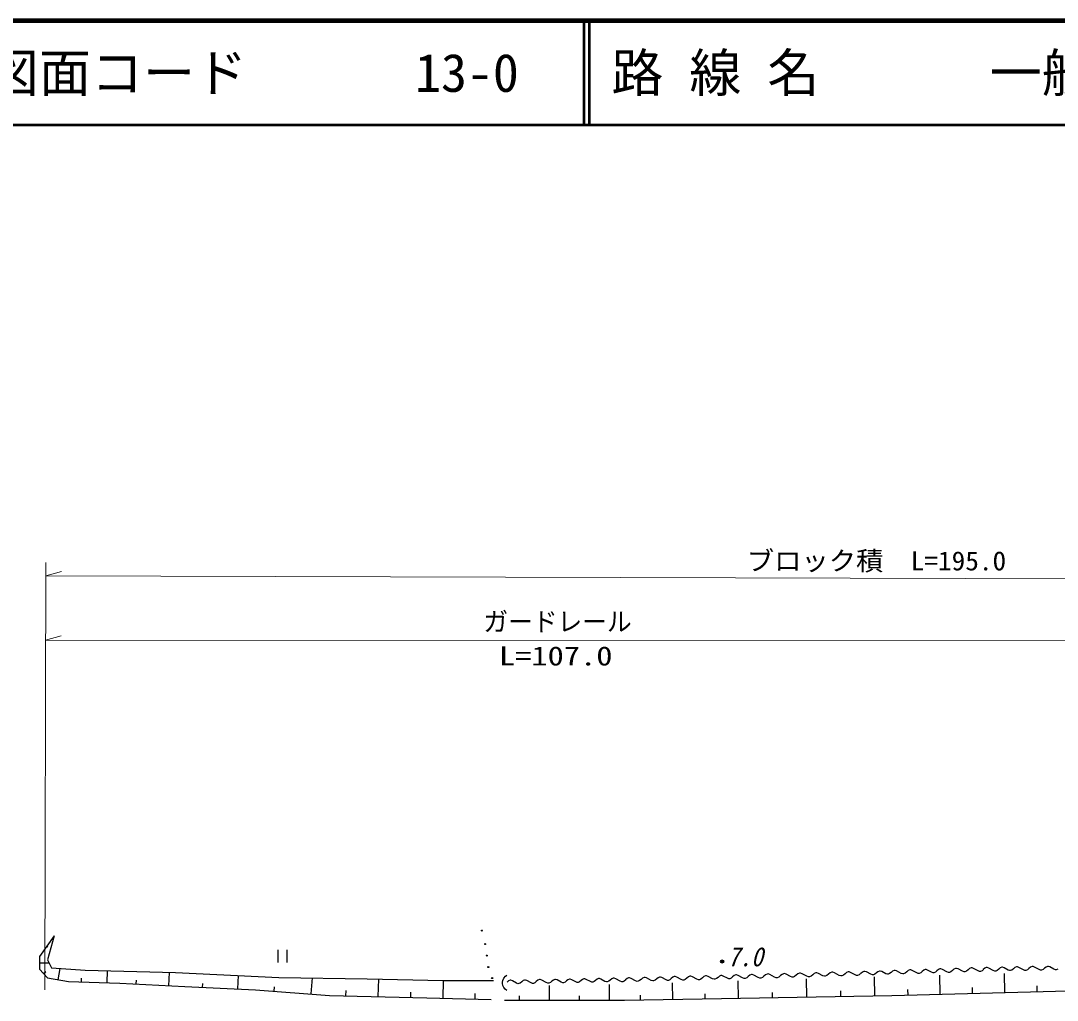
# Model space of a CAD drawing. Units: millimetres on the paper. Extents: x 40 to 680, y 20 to 380.
# Drawn here: x 123.6 to 223.2, y 285.9 to 380 of the extents above; entities that cross this region are included whole.
import ezdxf
from ezdxf.enums import TextEntityAlignment as Align

# ---------------------------------------------------------------- set-up
doc = ezdxf.new("R2010")
doc.units = ezdxf.units.MM
for name, color, linetype, lineweight in [('M-BGD', 7, 'Continuous', 25), ('M-STR-HTXT', 7, 'Continuous', 13), ('M-TTL', 2, 'Continuous', 140), ('M-TTL-LINE', 7, 'Continuous', 50)]:
    doc.layers.add(name, color=color, linetype=linetype, lineweight=lineweight)
doc.layers.add('M-TTL-TXT', color=7, linetype='Continuous')
doc.styles.add('ＭＳ ゴシック', font='')
doc.styles.get('ＭＳ ゴシック').set_extended_font_data('MS Gothic')

msp = doc.modelspace()

# ---------------------------------------------------------------- linework, layer by layer
at = {"layer": 'M-BGD'}
for p, q in [((126.86, 292.083), (125.432, 290.114)), ((126.86, 292.083), (126.215, 289.791)), ((126.146, 291.098), (126.255, 291.019)), ((125.432, 290.114), (125.432, 288.883)), ((148.336, 290.738), (148.336, 289.538)), ((149.248, 289.538), (149.248, 290.738)), ((125.432, 289.498), (126.362, 289.498)), ((125.432, 288.883), (126.22, 288.046)), ((126.215, 289.791), (126.6, 289.022)), ((126.6, 289.022), (129.83, 288.791)), ((127.229, 287.874), (127.415, 288.964)), ((209.05, 288.815), (208.902, 288.75)), ((209.14, 288.818), (209.05, 288.815)), ((209.291, 288.763), (209.14, 288.818)), ((210.529, 288.851), (210.391, 288.791)), ((210.613, 288.854), (210.529, 288.851)), ((210.755, 288.803), (210.613, 288.854)), ((211.8, 288.845), (211.654, 288.72)), ((211.948, 288.91), (211.8, 288.845)), ((212.038, 288.913), (211.948, 288.91)), ((212.19, 288.858), (212.038, 288.913)), ((212.617, 288.632), (212.19, 288.858)), ((213.299, 288.894), (213.153, 288.769)), ((213.447, 288.959), (213.299, 288.894)), ((213.537, 288.962), (213.447, 288.959)), ((213.689, 288.907), (213.537, 288.962)), ((214.117, 288.681), (213.689, 288.907)), ((214.652, 288.818), (214.506, 288.693)), ((214.798, 288.943), (214.652, 288.818)), ((214.946, 289.008), (214.798, 288.943)), ((215.036, 289.011), (214.946, 289.008)), ((215.188, 288.956), (215.036, 289.011)), ((215.616, 288.73), (215.188, 288.956)), ((216.152, 288.867), (216.006, 288.743)), ((216.256, 288.989), (216.108, 288.866)), ((216.405, 289.052), (216.256, 288.989)), ((216.495, 289.053), (216.405, 289.052)), ((216.646, 288.996), (216.495, 289.053)), ((217.07, 288.764), (216.646, 288.996)), ((217.608, 288.894), (217.46, 288.771)), ((217.746, 289.008), (217.608, 288.894)), ((217.885, 289.067), (217.746, 289.008)), ((217.969, 289.068), (217.885, 289.067)), ((218.11, 289.015), (217.969, 289.068)), ((218.506, 288.798), (218.11, 289.015)), ((219.008, 288.92), (218.87, 288.805)), ((219.155, 289.042), (219.008, 288.92)), ((219.304, 289.105), (219.155, 289.042)), ((219.394, 289.107), (219.304, 289.105)), ((219.545, 289.05), (219.394, 289.107)), ((219.97, 288.817), (219.545, 289.05)), ((220.121, 288.76), (219.97, 288.817)), ((220.36, 288.825), (220.211, 288.762)), ((220.507, 288.947), (220.36, 288.825)), ((220.655, 289.07), (220.507, 288.947)), ((220.804, 289.133), (220.655, 289.07)), ((220.894, 289.135), (220.804, 289.133)), ((221.045, 289.077), (220.894, 289.135)), ((221.47, 288.845), (221.045, 289.077)), ((221.621, 288.788), (221.47, 288.845)), ((221.859, 288.852), (221.711, 288.79)), ((222.007, 288.975), (221.859, 288.852)), ((222.145, 289.09), (222.007, 288.975)), ((222.284, 289.148), (222.145, 289.09)), ((222.368, 289.15), (222.284, 289.148)), ((222.509, 289.097), (222.368, 289.15)), ((222.905, 288.88), (222.509, 289.097)), ((223.046, 288.826), (222.905, 288.88)), ((223.13, 288.828), (223.046, 288.826)), ((223.269, 288.887), (223.13, 288.828)), ((125.826, 288.464), (126.041, 288.666)), ((126.22, 288.046), (128.238, 287.701)), ((129.469, 287.664), (129.479, 288.01)), ((129.83, 288.791), (138.522, 288.561)), ((131.93, 287.591), (131.965, 288.735)), ((134.724, 287.467), (134.744, 287.825)), ((137.85, 287.295), (137.921, 288.577)), ((138.522, 288.561), (148.445, 288.099)), ((144.508, 286.988), (144.564, 288.28)), ((148.445, 288.099), (156.906, 287.945)), ((151.539, 286.507), (151.655, 288.041)), ((156.906, 287.945), (164.213, 287.791)), ((157.993, 286.249), (158.037, 287.922)), ((169.935, 287.633), (169.965, 287.813)), ((169.965, 287.813), (170.055, 288.023)), ((170.055, 288.023), (170.205, 288.203)), ((170.205, 288.203), (170.355, 288.323)), ((170.648, 287.815), (170.509, 287.757)), ((170.732, 287.817), (170.648, 287.815)), ((170.873, 287.764), (170.732, 287.817)), ((172.048, 287.843), (171.909, 287.784)), ((172.132, 287.845), (172.048, 287.843)), ((172.273, 287.792), (172.132, 287.845)), ((173.318, 287.821), (173.171, 287.698)), ((173.467, 287.884), (173.318, 287.821)), ((173.557, 287.885), (173.467, 287.884)), ((173.708, 287.828), (173.557, 287.885)), ((174.133, 287.597), (173.708, 287.828)), ((174.808, 287.842), (174.671, 287.728)), ((174.947, 287.901), (174.808, 287.842)), ((175.031, 287.903), (174.947, 287.901)), ((175.172, 287.85), (175.031, 287.903)), ((175.569, 287.633), (175.172, 287.85)), ((176.208, 287.87), (176.07, 287.755)), ((176.347, 287.929), (176.208, 287.87)), ((176.431, 287.931), (176.347, 287.929)), ((176.572, 287.877), (176.431, 287.931)), ((176.968, 287.661), (176.572, 287.877)), ((177.608, 287.898), (177.47, 287.783)), ((177.747, 287.957), (177.608, 287.898)), ((177.831, 287.959), (177.747, 287.957)), ((177.972, 287.905), (177.831, 287.959)), ((178.368, 287.689), (177.972, 287.905)), ((178.87, 287.811), (178.732, 287.697)), ((179.007, 287.926), (178.87, 287.811)), ((179.146, 287.985), (179.007, 287.926)), ((179.23, 287.987), (179.146, 287.985)), ((179.371, 287.933), (179.23, 287.987)), ((179.768, 287.717), (179.371, 287.933)), ((180.269, 287.839), (180.132, 287.724)), ((180.417, 287.962), (180.269, 287.839)), ((180.566, 288.025), (180.417, 287.962)), ((180.656, 288.027), (180.566, 288.025)), ((180.807, 287.97), (180.656, 288.027)), ((181.232, 287.738), (180.807, 287.97)), ((181.769, 287.869), (181.622, 287.746)), ((181.886, 287.992), (181.739, 287.869)), ((182.034, 288.056), (181.886, 287.992)), ((182.124, 288.059), (182.034, 288.056)), ((182.275, 288.003), (182.124, 288.059)), ((182.702, 287.774), (182.275, 288.003)), ((183.238, 287.908), (183.091, 287.784)), ((183.385, 288.032), (183.238, 287.908)), ((183.533, 288.096), (183.385, 288.032)), ((183.623, 288.098), (183.533, 288.096)), ((183.775, 288.042), (183.623, 288.098)), ((184.201, 287.813), (183.775, 288.042)), ((184.353, 287.757), (184.201, 287.813)), ((184.591, 287.824), (184.443, 287.76)), ((184.738, 287.948), (184.591, 287.824)), ((184.875, 288.063), (184.738, 287.948)), ((185.013, 288.123), (184.875, 288.063)), ((185.097, 288.125), (185.013, 288.123)), ((185.239, 288.073), (185.097, 288.125)), ((185.636, 287.859), (185.239, 288.073)), ((185.778, 287.807), (185.636, 287.859)), ((186, 287.869), (185.862, 287.809)), ((186.137, 287.984), (186, 287.869)), ((186.284, 288.108), (186.137, 287.984)), ((186.432, 288.172), (186.284, 288.108)), ((186.522, 288.175), (186.432, 288.172)), ((186.674, 288.119), (186.522, 288.175)), ((187.1, 287.89), (186.674, 288.119)), ((187.252, 287.834), (187.1, 287.89)), ((187.342, 287.836), (187.252, 287.834)), ((187.49, 287.9), (187.342, 287.836)), ((187.637, 288.024), (187.49, 287.9)), ((187.783, 288.148), (187.637, 288.024)), ((187.932, 288.212), (187.783, 288.148)), ((188.022, 288.214), (187.932, 288.212)), ((188.173, 288.158), (188.022, 288.214)), ((188.6, 287.929), (188.173, 288.158)), ((188.751, 287.873), (188.6, 287.929)), ((188.841, 287.876), (188.751, 287.873)), ((188.989, 287.94), (188.841, 287.876)), ((189.136, 288.063), (188.989, 287.94)), ((189.283, 288.187), (189.136, 288.063)), ((189.431, 288.251), (189.283, 288.187)), ((189.521, 288.254), (189.431, 288.251)), ((189.673, 288.198), (189.521, 288.254)), ((190.099, 287.969), (189.673, 288.198)), ((190.251, 287.913), (190.099, 287.969)), ((190.34, 287.915), (190.251, 287.913)), ((190.489, 287.979), (190.34, 287.915)), ((190.636, 288.103), (190.489, 287.979)), ((190.773, 288.219), (190.636, 288.103)), ((190.911, 288.278), (190.773, 288.219)), ((190.995, 288.28), (190.911, 288.278)), ((191.137, 288.228), (190.995, 288.28)), ((191.534, 288.015), (191.137, 288.228)), ((191.676, 287.962), (191.534, 288.015)), ((191.76, 287.964), (191.676, 287.962)), ((191.898, 288.024), (191.76, 287.964)), ((192.035, 288.14), (191.898, 288.024)), ((192.182, 288.264), (192.035, 288.14)), ((192.33, 288.328), (192.182, 288.264)), ((192.42, 288.33), (192.33, 288.328)), ((192.572, 288.274), (192.42, 288.33)), ((192.998, 288.045), (192.572, 288.274)), ((193.15, 287.989), (192.998, 288.045)), ((193.239, 287.991), (193.15, 287.989)), ((193.388, 288.055), (193.239, 287.991)), ((193.535, 288.179), (193.388, 288.055)), ((193.685, 288.304), (193.539, 288.179)), ((193.834, 288.368), (193.685, 288.304)), ((193.924, 288.37), (193.834, 288.368)), ((194.075, 288.314), (193.924, 288.37)), ((194.502, 288.086), (194.075, 288.314)), ((194.653, 288.03), (194.502, 288.086)), ((194.743, 288.033), (194.653, 288.03)), ((194.892, 288.097), (194.743, 288.033)), ((195.038, 288.221), (194.892, 288.097)), ((195.195, 288.354), (195.038, 288.221)), ((195.353, 288.422), (195.195, 288.354)), ((195.449, 288.425), (195.353, 288.422)), ((195.61, 288.365), (195.449, 288.425)), ((196.065, 288.122), (195.61, 288.365)), ((196.227, 288.062), (196.065, 288.122)), ((196.323, 288.065), (196.227, 288.062)), ((196.481, 288.133), (196.323, 288.065)), ((196.638, 288.266), (196.481, 288.133)), ((196.784, 288.39), (196.638, 288.266)), ((196.932, 288.454), (196.784, 288.39)), ((197.022, 288.457), (196.932, 288.454)), ((197.174, 288.401), (197.022, 288.457)), ((197.601, 288.173), (197.174, 288.401)), ((197.752, 288.117), (197.601, 288.173)), ((197.842, 288.119), (197.752, 288.117)), ((197.99, 288.183), (197.842, 288.119)), ((198.137, 288.308), (197.99, 288.183)), ((198.293, 288.44), (198.137, 288.308)), ((198.452, 288.508), (198.293, 288.44)), ((198.548, 288.511), (198.452, 288.508)), ((198.709, 288.451), (198.548, 288.511)), ((199.164, 288.208), (198.709, 288.451)), ((199.151, 286.202), (199.12, 287.957)), ((199.326, 288.149), (199.164, 288.208)), ((199.422, 288.151), (199.326, 288.149)), ((199.58, 288.22), (199.422, 288.151)), ((199.736, 288.352), (199.58, 288.22)), ((199.883, 288.476), (199.736, 288.352)), ((200.031, 288.54), (199.883, 288.476)), ((200.121, 288.543), (200.031, 288.54)), ((200.273, 288.487), (200.121, 288.543)), ((200.699, 288.259), (200.273, 288.487)), ((200.851, 288.203), (200.699, 288.259)), ((200.941, 288.206), (200.851, 288.203)), ((201.089, 288.27), (200.941, 288.206)), ((201.236, 288.394), (201.089, 288.27)), ((201.392, 288.526), (201.236, 288.394)), ((201.55, 288.595), (201.392, 288.526)), ((201.646, 288.597), (201.55, 288.595)), ((201.808, 288.538), (201.646, 288.597)), ((202.263, 288.294), (201.808, 288.538)), ((202.425, 288.235), (202.263, 288.294)), ((202.521, 288.238), (202.425, 288.235)), ((202.679, 288.306), (202.521, 288.238)), ((202.835, 288.438), (202.679, 288.306)), ((202.982, 288.563), (202.835, 288.438)), ((203.13, 288.627), (202.982, 288.563)), ((203.22, 288.629), (203.13, 288.627)), ((203.372, 288.573), (203.22, 288.629)), ((203.798, 288.345), (203.372, 288.573)), ((203.95, 288.289), (203.798, 288.345)), ((204.04, 288.292), (203.95, 288.289)), ((204.188, 288.356), (204.04, 288.292)), ((204.335, 288.48), (204.188, 288.356)), ((204.504, 288.606), (204.358, 288.481)), ((204.652, 288.671), (204.504, 288.606)), ((204.742, 288.673), (204.652, 288.671)), ((204.894, 288.618), (204.742, 288.673)), ((205.321, 288.392), (204.894, 288.618)), ((205.473, 288.337), (205.321, 288.392)), ((205.563, 288.34), (205.473, 288.337)), ((205.711, 288.405), (205.563, 288.34)), ((205.699, 286.317), (205.667, 288.154)), ((205.857, 288.53), (205.711, 288.405)), ((205.993, 288.646), (205.857, 288.53)), ((206.132, 288.707), (205.993, 288.646)), ((206.215, 288.71), (206.132, 288.707)), ((206.357, 288.658), (206.215, 288.71)), ((206.756, 288.447), (206.357, 288.658)), ((206.898, 288.396), (206.756, 288.447)), ((206.982, 288.399), (206.898, 288.396)), ((207.12, 288.459), (206.982, 288.399)), ((207.256, 288.576), (207.12, 288.459)), ((207.402, 288.701), (207.256, 288.576)), ((207.55, 288.766), (207.402, 288.701)), ((207.64, 288.769), (207.55, 288.766)), ((207.792, 288.713), (207.64, 288.769)), ((208.22, 288.487), (207.792, 288.713)), ((208.372, 288.432), (208.22, 288.487)), ((208.462, 288.435), (208.372, 288.432)), ((208.61, 288.5), (208.462, 288.435)), ((208.756, 288.625), (208.61, 288.5)), ((208.902, 288.75), (208.756, 288.625)), ((209.719, 288.536), (209.291, 288.763)), ((209.871, 288.481), (209.719, 288.536)), ((209.961, 288.484), (209.871, 288.481)), ((210.109, 288.549), (209.961, 288.484)), ((210.255, 288.674), (210.109, 288.549)), ((210.391, 288.791), (210.255, 288.674)), ((211.154, 288.592), (210.755, 288.803)), ((211.296, 288.54), (211.154, 288.592)), ((211.38, 288.543), (211.296, 288.54)), ((211.518, 288.603), (211.38, 288.543)), ((211.654, 288.72), (211.518, 288.603)), ((211.99, 286.476), (211.938, 288.325)), ((212.769, 288.576), (212.617, 288.632)), ((212.859, 288.579), (212.769, 288.576)), ((213.007, 288.644), (212.859, 288.579)), ((213.153, 288.769), (213.007, 288.644)), ((214.269, 288.626), (214.117, 288.681)), ((214.358, 288.629), (214.269, 288.626)), ((214.506, 288.693), (214.358, 288.629)), ((215.768, 288.675), (215.616, 288.73)), ((215.858, 288.678), (215.768, 288.675)), ((216.006, 288.743), (215.858, 288.678)), ((217.221, 288.707), (217.07, 288.764)), ((217.311, 288.708), (217.221, 288.707)), ((217.46, 288.771), (217.311, 288.708)), ((218.194, 286.649), (218.143, 288.467)), ((218.647, 288.745), (218.506, 288.798)), ((218.731, 288.747), (218.647, 288.745)), ((218.87, 288.805), (218.731, 288.747)), ((220.211, 288.762), (220.121, 288.76)), ((221.711, 288.79), (221.621, 288.788)), ((128.238, 287.701), (133.161, 287.554)), ((133.161, 287.554), (139.413, 287.209)), ((139.413, 287.209), (146.206, 286.914)), ((141.111, 287.135), (141.128, 287.526)), ((146.206, 286.914), (153.316, 286.372)), ((147.984, 286.778), (148.014, 287.18)), ((154.875, 286.331), (154.888, 286.826)), ((164.208, 286.089), (164.249, 287.791)), ((164.213, 287.791), (169.059, 287.791)), ((169.935, 287.513), (169.935, 287.633)), ((169.965, 287.333), (169.935, 287.513)), ((170.055, 287.123), (169.965, 287.333)), ((170.175, 286.973), (170.055, 287.123)), ((170.355, 286.823), (170.175, 286.973)), ((170.509, 287.757), (170.371, 287.642)), ((171.269, 287.548), (170.873, 287.764)), ((171.411, 287.494), (171.269, 287.548)), ((171.494, 287.496), (171.411, 287.494)), ((171.633, 287.555), (171.494, 287.496)), ((171.771, 287.67), (171.633, 287.555)), ((171.909, 287.784), (171.771, 287.67)), ((172.669, 287.576), (172.273, 287.792)), ((172.81, 287.522), (172.669, 287.576)), ((172.894, 287.524), (172.81, 287.522)), ((173.033, 287.583), (172.894, 287.524)), ((173.171, 287.698), (173.033, 287.583)), ((174.284, 287.54), (174.133, 287.597)), ((174.374, 287.542), (174.284, 287.54)), ((174.523, 287.605), (174.374, 287.542)), ((174.444, 285.9), (174.444, 287.31)), ((174.671, 287.728), (174.523, 287.605)), ((175.71, 287.58), (175.569, 287.633)), ((175.794, 287.582), (175.71, 287.58)), ((175.932, 287.641), (175.794, 287.582)), ((176.07, 287.755), (175.932, 287.641)), ((177.109, 287.608), (176.968, 287.661)), ((177.193, 287.61), (177.109, 287.608)), ((177.332, 287.669), (177.193, 287.61)), ((177.47, 287.783), (177.332, 287.669)), ((178.509, 287.636), (178.368, 287.689)), ((178.593, 287.638), (178.509, 287.636)), ((178.732, 287.697), (178.593, 287.638)), ((179.909, 287.664), (179.768, 287.717)), ((179.993, 287.666), (179.909, 287.664)), ((180.132, 287.724), (179.993, 287.666)), ((180.193, 285.9), (180.193, 287.417)), ((181.383, 287.681), (181.232, 287.738)), ((181.473, 287.683), (181.383, 287.681)), ((181.622, 287.746), (181.473, 287.683)), ((182.853, 287.718), (182.702, 287.774)), ((182.943, 287.72), (182.853, 287.718)), ((183.091, 287.784), (182.943, 287.72)), ((184.443, 287.76), (184.353, 287.757)), ((185.862, 287.809), (185.778, 287.807)), ((186.298, 285.979), (186.271, 287.571)), ((192.602, 286.086), (192.572, 287.76)), ((207.337, 286.346), (229.051, 286.953)), ((208.888, 286.389), (208.872, 286.947)), ((215.092, 286.563), (215.077, 287.113)), ((221.296, 286.736), (221.281, 287.277)), ((153.316, 286.372), (162.669, 286.126)), ((161.11, 286.167), (161.124, 286.674)), ((162.669, 286.126), (168.824, 285.978)), ((167.285, 286.015), (167.298, 286.548)), ((170.131, 285.9), (181.631, 285.9)), ((171.569, 285.9), (171.569, 286.314)), ((177.319, 285.9), (177.319, 286.335)), ((181.631, 285.9), (190.965, 286.057)), ((183.187, 285.926), (183.179, 286.394)), ((189.409, 286.031), (189.401, 286.521)), ((190.965, 286.057), (207.337, 286.346)), ((195.876, 286.144), (195.867, 286.658)), ((202.425, 286.259), (202.416, 286.798))]:
    msp.add_line(p, q, dxfattribs=at)
for centre, radius in [((167.945, 292.592), 0.05), ((168.253, 291.299), 0.05), ((168.407, 290.192), 0.05), ((168.561, 289.084), 0.05), ((191.028, 289.624), 0.15), ((191.028, 289.624), 0.09), ((191.028, 289.624), 0.03), ((168.93, 288.038), 0.05)]:
    msp.add_circle(centre, radius, dxfattribs=at)
at = {"layer": 'M-STR-HTXT'}
for p, q in [((126.044, 327.944), (125.948, 286.888)), ((126.041, 326.667), (127.542, 327.083)), ((126.041, 326.667), (321.358, 326.122)), ((126.027, 320.478), (127.527, 320.898)), ((126.027, 320.478), (232.831, 320.466))]:
    msp.add_line(p, q, dxfattribs=at)
at = {"layer": 'M-TTL'}
msp.add_line((680, 380), (40, 380), dxfattribs=at)
at = {"layer": 'M-TTL-LINE'}
for p, q in [((177.75, 380), (177.75, 370)), ((178.25, 380), (178.25, 370)), ((40, 370), (680, 370))]:
    msp.add_line(p, q, dxfattribs=at)

# ---------------------------------------------------------------- texts
at = {"layer": 'M-BGD', "style": 'ＭＳ ゴシック', "oblique": 15, "width": 0.9}
msp.add_text('7.0', height=1.833, dxfattribs=at).set_placement((191.568, 288.616), align=Align.BOTTOM_LEFT)
at = {"layer": 'M-STR-HTXT', "style": 'ＭＳ ゴシック'}
for s, width, p in [('ブロック積\u3000L=195.0', 1.05, (193.398, 326.648)), ('ガードレール', 0.95, (168.084, 320.807)), ('L=107.0', 1.25, (169.582, 317.512))]:
    msp.add_text(s, height=1.833, dxfattribs=dict(at, width=width)).set_placement(p, align=Align.BOTTOM_LEFT)
at = {"layer": 'M-TTL-TXT', "style": 'ＭＳ ゴシック'}
for s, p in [('図面コード', (120.38, 375)), ('13-0', (161.521, 375)), ('路 線 名', (180.38, 375)), ('一般県道 伊保庄平生線', (216.734, 375))]:
    msp.add_text(s, height=3.666, dxfattribs=at).set_placement(p, align=Align.MIDDLE_LEFT)

doc.saveas('drawing.dxf')
